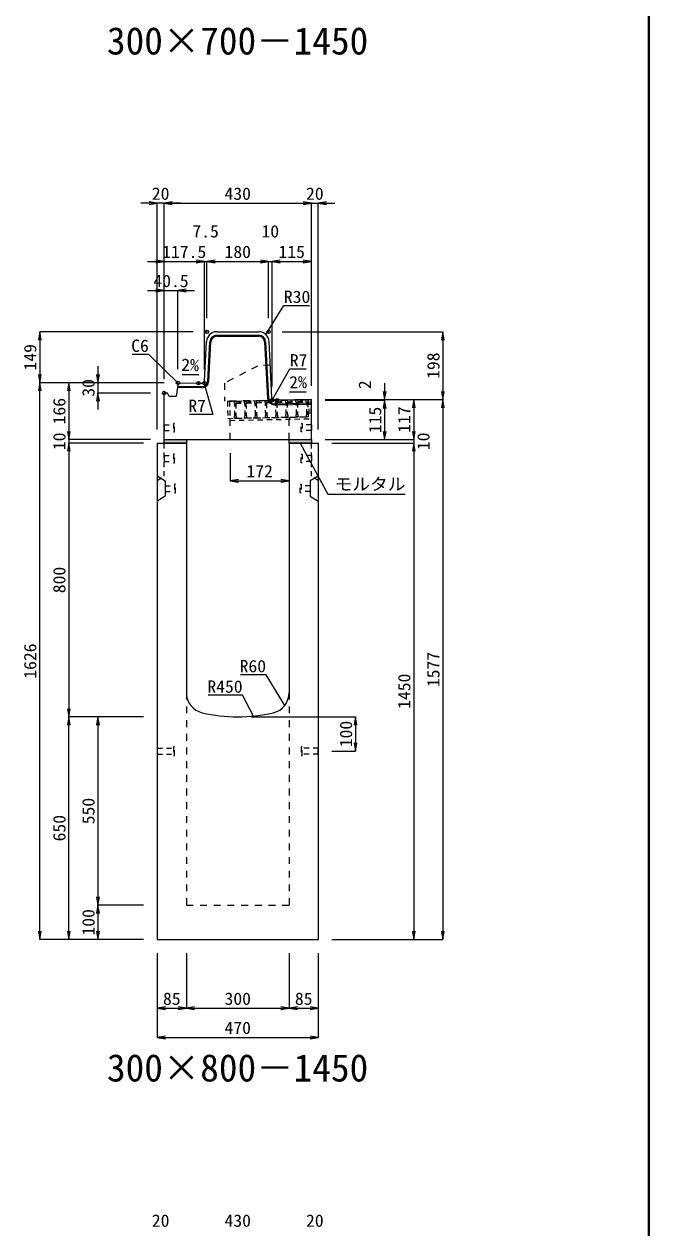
# Model space of a CAD drawing. Units: millimetres at full size. Extents: x -22536 to 51867, y -19720 to 38340.
# Drawn here: x 22776 to 24600, y -10013 to -6496 of the extents above; entities that cross this region are included whole.
import ezdxf
from ezdxf.enums import TextEntityAlignment as Align

# ---------------------------------------------------------------- set-up
doc = ezdxf.new("R2010")
doc.units = ezdxf.units.MM
doc.header["$LTSCALE"] = 20
doc.header["$PDMODE"] = 32
doc.header["$PDSIZE"] = 10
doc.linetypes.add('USER1', pattern=[2, 1, -1])
doc.linetypes.add('USER2', pattern=[1.35, 0.75, -0.6])
for name, color, linetype, lineweight in [('インサート', 3, 'USER2', 9), ('グレーチング', 7, 'USER2', 5), ('モルタル', 7, 'Continuous', 9), ('受枠', 3, 'USER2', 9), ('図枠', 7, 'Continuous', 5), ('寸法線', 7, 'Continuous', 13), ('引出線', 4, 'Continuous', 13), ('本体', 2, 'Continuous', 13), ('目地', 132, 'Continuous', 5)]:
    doc.layers.add(name, color=color, linetype=linetype, lineweight=lineweight)
doc.layers.add('作業エリア', color=11, linetype='Continuous')
doc.layers.add('文字', color=7, linetype='Continuous')
doc.styles.add('ＭＳ 明朝', font='')
doc.styles.get('ＭＳ 明朝').set_extended_font_data('MS Mincho')

# ---------------------------------------------------------------- blocks, each defined once
blk = doc.blocks.new('open_arrow')
at = {"color": 0, "linetype": 'Continuous', "lineweight": -2}
blk.add_lwpolyline([(7.5, 1.25), (0, 0), (7.5, -1.25)], dxfattribs=at)

msp = doc.modelspace()

# ---------------------------------------------------------------- hatches: boundary and pattern name
at = {"layer": 'モルタル'}
for points in [[(23250, -7720), (23250, -7710), (23185, -7710), (23185, -7720)], [(23615, -7720), (23615, -7710), (23550, -7710), (23550, -7720)]]:
    msp.add_hatch(color=256, dxfattribs=at).paths.add_polyline_path(points)

# ---------------------------------------------------------------- linework, layer by layer
at = {"layer": 'インサート'}
for p, q in [((23215, -7662.5), (23212, -7662.5)), ((23212, -7662.5), (23212, -7687.5)), ((23215, -7687.5), (23215, -7662.5)), ((23585, -7662.5), (23588, -7662.5)), ((23585, -7687.5), (23585, -7662.5)), ((23588, -7662.5), (23588, -7687.5)), ((23185, -7666.5), (23212, -7666.5)), ((23185, -7666.5), (23185, -7683.5)), ((23185, -7683.5), (23212, -7683.5)), ((23212, -7687.5), (23215, -7687.5)), ((23588, -7687.5), (23585, -7687.5)), ((23615, -7666.5), (23588, -7666.5)), ((23615, -7683.5), (23588, -7683.5)), ((23615, -7666.5), (23615, -7683.5)), ((23185, -7756.5), (23212, -7756.5)), ((23185, -7756.5), (23185, -7773.5)), ((23215, -7752.5), (23212, -7752.5)), ((23212, -7752.5), (23212, -7777.5)), ((23215, -7777.5), (23215, -7752.5)), ((23585, -7752.5), (23588, -7752.5)), ((23585, -7777.5), (23585, -7752.5)), ((23588, -7752.5), (23588, -7777.5)), ((23615, -7756.5), (23588, -7756.5)), ((23615, -7756.5), (23615, -7773.5)), ((23185, -7773.5), (23212, -7773.5)), ((23212, -7777.5), (23215, -7777.5)), ((23588, -7777.5), (23585, -7777.5)), ((23615, -7773.5), (23588, -7773.5)), ((23218.2, -7840.5), (23215.2, -7840.5)), ((23215.2, -7840.5), (23215.2, -7865.5)), ((23218.2, -7865.5), (23218.2, -7840.5)), ((23581.8, -7840.5), (23584.8, -7840.5)), ((23581.8, -7865.5), (23581.8, -7840.5)), ((23584.8, -7840.5), (23584.8, -7865.5)), ((23188.2, -7844.5), (23215.2, -7844.5)), ((23188.2, -7844.5), (23188.2, -7861.5)), ((23188.2, -7861.5), (23215.2, -7861.5)), ((23215.2, -7865.5), (23218.2, -7865.5)), ((23584.8, -7865.5), (23581.8, -7865.5)), ((23611.8, -7844.5), (23584.8, -7844.5)), ((23611.8, -7861.5), (23584.8, -7861.5)), ((23611.8, -7844.5), (23611.8, -7861.5)), ((23165, -8611.5), (23212, -8611.5)), ((23165, -8611.5), (23165, -8628.5)), ((23215, -8607.5), (23212, -8607.5)), ((23212, -8607.5), (23212, -8632.5)), ((23215, -8632.5), (23215, -8607.5)), ((23588, -8607.5), (23585, -8607.5)), ((23585, -8607.5), (23585, -8632.5)), ((23588, -8632.5), (23588, -8607.5)), ((23635, -8611.5), (23588, -8611.5)), ((23635, -8628.5), (23635, -8611.5)), ((23165, -8628.5), (23212, -8628.5)), ((23212, -8632.5), (23215, -8632.5)), ((23585, -8632.5), (23588, -8632.5)), ((23635, -8628.5), (23588, -8628.5))]:
    msp.add_line(p, q, dxfattribs=at)
at = {"layer": 'グレーチング'}
for p, q in [((23389.92, -7597.5), (23604.88, -7593.2)), ((23455.03, -7602.2), (23479.91, -7595.7)), ((23485.03, -7601.6), (23509.9, -7595.1)), ((23515.02, -7601), (23539.89, -7594.5)), ((23545.01, -7600.4), (23569.89, -7593.9)), ((23575.01, -7599.8), (23599.88, -7593.3)), ((23395.04, -7603.4), (23419.92, -7596.9)), ((23395.04, -7603.4), (23420.04, -7602.9)), ((23425.04, -7602.8), (23449.91, -7596.3)), ((23425.04, -7602.8), (23450.03, -7602.3)), ((23455.03, -7602.2), (23480.03, -7601.7)), ((23485.03, -7601.6), (23510.02, -7601.1)), ((23515.02, -7601), (23540.01, -7600.5)), ((23545.01, -7600.4), (23570.01, -7599.9)), ((23575.01, -7599.8), (23600, -7599.3)), ((23390.92, -7647.49), (23605.88, -7643.19))]:
    msp.add_line(p, q, dxfattribs=at)
for points in [[(23479.91, -7595.7), (23484.91, -7595.6), (23485.03, -7601.6), (23484.05, -7602.62), (23484.77, -7638.61), (23485.79, -7639.59), (23485.91, -7645.59), (23480.91, -7645.69), (23480.79, -7639.69), (23481.77, -7638.67), (23481.05, -7602.68), (23480.03, -7601.7)], [(23509.9, -7595.1), (23514.9, -7595), (23515.02, -7601), (23514.04, -7602.02), (23514.76, -7638.01), (23515.78, -7638.99), (23515.9, -7644.99), (23510.9, -7645.09), (23510.78, -7639.09), (23511.76, -7638.07), (23511.04, -7602.08), (23510.02, -7601.1)], [(23539.89, -7594.5), (23544.89, -7594.4), (23545.01, -7600.4), (23544.03, -7601.42), (23544.75, -7637.41), (23545.77, -7638.39), (23545.89, -7644.39), (23540.89, -7644.49), (23540.77, -7638.49), (23541.75, -7637.47), (23541.03, -7601.48), (23540.01, -7600.5)], [(23569.89, -7593.9), (23574.89, -7593.8), (23575.01, -7599.8), (23574.03, -7600.82), (23574.75, -7636.81), (23575.77, -7637.79), (23575.89, -7643.79), (23570.89, -7643.89), (23570.77, -7637.89), (23571.75, -7636.87), (23571.03, -7600.88), (23570.01, -7599.9)], [(23599.88, -7593.3), (23604.88, -7593.2), (23605, -7599.2), (23604.02, -7600.22), (23604.74, -7636.21), (23605.76, -7637.19), (23605.88, -7643.19), (23600.88, -7643.29), (23600.76, -7637.29), (23601.74, -7636.27), (23601.02, -7600.28), (23600, -7599.3)], [(23389.92, -7597.5), (23394.92, -7597.4), (23395.04, -7603.4), (23394.06, -7604.42), (23394.78, -7640.41), (23395.8, -7641.39), (23395.92, -7647.39), (23390.92, -7647.49), (23390.8, -7641.49), (23391.78, -7640.47), (23391.06, -7604.48), (23390.04, -7603.5)], [(23419.92, -7596.9), (23424.92, -7596.8), (23425.04, -7602.8), (23424.06, -7603.82), (23424.78, -7639.81), (23425.8, -7640.79), (23425.92, -7646.79), (23420.92, -7646.89), (23420.8, -7640.89), (23421.78, -7639.87), (23421.06, -7603.88), (23420.04, -7602.9)], [(23449.91, -7596.3), (23454.91, -7596.2), (23455.03, -7602.2), (23454.05, -7603.22), (23454.77, -7639.21), (23455.79, -7640.19), (23455.91, -7646.19), (23450.91, -7646.29), (23450.79, -7640.29), (23451.77, -7639.27), (23451.05, -7603.28), (23450.03, -7602.3)]]:
    msp.add_lwpolyline(points, close=True, dxfattribs=at)
at = {"layer": 'モルタル'}
for points in [[(23185, -7710), (23250, -7710), (23250, -7720), (23185, -7720)], [(23550, -7710), (23615, -7710), (23615, -7720), (23550, -7720)]]:
    msp.add_lwpolyline(points, close=True, dxfattribs=at)
at = {"layer": '作業エリア'}
for p in [(23310, -7395), (23490, -7395), (23225.5, -7543.81), (23285, -7545), (23302.5, -7545), (23185, -7573.81), (23500, -7595), (23515, -7595)]:
    msp.add_point(p, dxfattribs=at)
at = {"layer": '受枠'}
for p, q in [((23369.93, -7597.9), (23612.88, -7593.04)), ((23606.88, -7593.16), (23607.88, -7643.15)), ((23612.88, -7593.04), (23614, -7649.03)), ((23369.93, -7597.9), (23370.93, -7647.89)), ((23375.93, -7597.78), (23377.05, -7653.77)), ((23370.93, -7647.89), (23607.88, -7643.15)), ((23377.05, -7653.77), (23614, -7649.03)), ((23550.89, -7644.29), (23551.01, -7650.29))]:
    msp.add_line(p, q, dxfattribs=at)
at = {"layer": '図枠', "lineweight": 40}
msp.add_line((24600, -18220), (24600, -1600), dxfattribs=at)
at = {"layer": '寸法線'}
for p, q in [((23233, -7019.42), (23117, -7019.42)), ((23165, -7680), (23165, -7019.42)), ((23185, -7019.42), (23615, -7019.42)), ((23185, -7533.81), (23185, -7019.42)), ((23185, -7533.81), (23185, -7019.42)), ((23567, -7019.42), (23683, -7019.42)), ((23615, -7553), (23615, -7019.42)), ((23615, -7553), (23615, -7019.42)), ((23635, -7680), (23635, -7019.42)), ((23137, -7189.42), (23302.5, -7189.42)), ((23185, -7533.81), (23185, -7189.42)), ((23254.5, -7189.42), (23358, -7189.42)), ((23302.5, -7505), (23302.5, -7189.42)), ((23302.5, -7505), (23302.5, -7189.42)), ((23310, -7355), (23310, -7189.42)), ((23310, -7189.42), (23490, -7189.42)), ((23310, -7355), (23310, -7189.42)), ((23442, -7189.42), (23548, -7189.42)), ((23490, -7355), (23490, -7189.42)), ((23490, -7355), (23490, -7189.42)), ((23500, -7555), (23500, -7189.42)), ((23500, -7189.42), (23615, -7189.42)), ((23500, -7555), (23500, -7189.42)), ((23615, -7553), (23615, -7189.42)), ((23137, -7274.42), (23273.5, -7274.42)), ((23185, -7533.81), (23185, -7274.42)), ((23225.5, -7503.81), (23225.5, -7274.42)), ((22822.06, -7395), (22822.06, -7543.81)), ((23270, -7395), (22822.06, -7395)), ((23530, -7395), (23998.78, -7395)), ((23998.78, -7395), (23998.78, -7593)), ((22992.06, -7495.81), (22992.06, -7621.81)), ((23185.5, -7543.81), (22822.06, -7543.81)), ((22822.06, -9170), (22822.06, -7543.81)), ((23185.5, -7543.81), (22822.06, -7543.81)), ((22907.06, -7543.81), (22907.06, -7710)), ((23185.5, -7543.81), (22907.06, -7543.81)), ((23185.5, -7543.81), (22992.06, -7543.81)), ((23828.78, -7545), (23828.78, -7643)), ((23145, -7573.81), (22992.06, -7573.81)), ((23655, -7593), (23828.78, -7593)), ((23655, -7593), (23913.78, -7593)), ((23655, -7593), (23998.78, -7593)), ((23655, -7593), (23998.78, -7593)), ((23655, -7595), (23828.78, -7595)), ((23655, -7595), (23828.78, -7595)), ((23828.78, -7595), (23828.78, -7710)), ((23913.78, -7593), (23913.78, -7710)), ((23998.78, -7593), (23998.78, -9170)), ((22907.06, -7662), (22907.06, -7768)), ((23913.78, -7662), (23913.78, -7768)), ((23145, -7710), (22907.06, -7710)), ((23145, -7710), (22907.06, -7710)), ((23125, -7720), (22907.06, -7720)), ((22907.06, -7720), (22907.06, -8520)), ((23125, -7720), (22907.06, -7720)), ((23655, -7710), (23828.78, -7710)), ((23655, -7710), (23913.78, -7710)), ((23655, -7710), (23913.78, -7710)), ((23675, -7720), (23913.78, -7720)), ((23675, -7720), (23913.78, -7720)), ((23913.78, -7720), (23913.78, -9170)), ((23378, -7750), (23378, -7830.23)), ((23378, -7830.23), (23550, -7830.23)), ((23125, -8520), (22907.06, -8520)), ((22907.06, -9170), (22907.06, -8520)), ((23125, -8520), (22907.06, -8520)), ((22992.06, -8520), (22992.06, -9070)), ((23125, -8520), (22992.06, -8520)), ((23440, -8520), (23743.78, -8520)), ((23743.78, -8520), (23743.78, -8620)), ((23675, -8620), (23743.78, -8620)), ((23125, -9070), (22992.06, -9070)), ((22992.06, -9070), (22992.06, -9170)), ((23125, -9070), (22992.06, -9070)), ((23125, -9170), (22822.06, -9170)), ((23125, -9170), (22907.06, -9170)), ((23125, -9170), (22992.06, -9170)), ((23675, -9170), (23913.78, -9170)), ((23675, -9170), (23998.78, -9170)), ((23165, -9210), (23165, -9371.16)), ((23165, -9210), (23165, -9456.16)), ((23250, -9210), (23250, -9371.16)), ((23250, -9210), (23250, -9371.16)), ((23550, -9210), (23550, -9371.16)), ((23550, -9210), (23550, -9371.16)), ((23635, -9210), (23635, -9371.16)), ((23635, -9210), (23635, -9456.16)), ((23165, -9371.16), (23250, -9371.16)), ((23250, -9371.16), (23550, -9371.16)), ((23550, -9371.16), (23635, -9371.16)), ((23165, -9456.16), (23635, -9456.16))]:
    msp.add_line(p, q, dxfattribs=at)
at = {"layer": '引出線'}
for points in [[(23482.14, -7403.26), (23534.6, -7317.93), (23609.27, -7317.93)], [(23228.13, -7546.85), (23140.5, -7461.04), (23092.16, -7461.04)], [(23286.1, -7520.96), (23237.36, -7519.98), (23286.11, -7520.96)], [(23501.83, -7593.07), (23551.86, -7503.47), (23599.79, -7503.47)], [(23300.67, -7543.07), (23327.18, -7636.44), (23259.25, -7636.44)], [(23550.86, -7571.41), (23599.57, -7570.44), (23550.83, -7571.41)], [(23582.5, -7720), (23663.13, -7869.03), (23889.05, -7869.03)], [(23537.07, -8486.68), (23482.66, -8396.79), (23407.98, -8396.79)], [(23446.44, -8517.6), (23414.22, -8456.45), (23313.21, -8456.45)]]:
    msp.add_lwpolyline(points, dxfattribs=at)
at = {"layer": '本体'}
for p, q in [((23338.54, -7395), (23461.46, -7395)), ((23302.83, -7538.35), (23308.57, -7423.5)), ((23499.67, -7588.35), (23491.43, -7423.5)), ((23224.76, -7549.76), (23220.5, -7583.81)), ((23224.76, -7549.76), (23231.5, -7543.93)), ((23231.5, -7543.93), (23285, -7545)), ((23285, -7545), (23295.84, -7545)), ((23185, -7710), (23185, -7573.81)), ((23195, -7573.81), (23185, -7573.81)), ((23200, -7583.81), (23195, -7573.81)), ((23220.5, -7583.81), (23200, -7583.81)), ((23515, -7595), (23506.66, -7595)), ((23615, -7593), (23515, -7595)), ((23615, -7710), (23615, -7593)), ((23165, -7720), (23165, -9170)), ((23165, -7720), (23250, -7720)), ((23185, -7710), (23615, -7710)), ((23250, -7720), (23250, -8449.47)), ((23550, -7720), (23635, -7720)), ((23550, -7720), (23550, -8449.47)), ((23635, -7720), (23635, -9170)), ((23165, -9170), (23635, -9170))]:
    msp.add_line(p, q, dxfattribs=at)
at = {"layer": '本体', "linetype": 'USER1'}
for p, q in [((23458, -7495), (23361, -7545)), ((23494.85, -7492), (23458, -7495)), ((23361, -7545), (23361, -7598.08)), ((23515, -7595), (23361, -7598.08)), ((23378, -7710), (23378, -7647.75)), ((23550, -7710), (23550, -7644.31))]:
    msp.add_line(p, q, dxfattribs=at)
at = {"layer": '本体', "linetype": 'USER2', "lineweight": 9}
for p, q in [((23185, -7817), (23185, -7720)), ((23615, -7817), (23615, -7720)), ((23165, -7829.5), (23185, -7817)), ((23635, -7829.5), (23615, -7817))]:
    msp.add_line(p, q, dxfattribs=at)
at = {"layer": '本体', "lineweight": 9}
for p, q in [((23165, -7816), (23188.2, -7830.5)), ((23188.2, -7830.5), (23188.2, -7875.5)), ((23634.58, -7816.26), (23611.8, -7830.5)), ((23611.8, -7830.5), (23611.8, -7875.5)), ((23188.2, -7875.5), (23165, -7890)), ((23611.8, -7875.5), (23635, -7890))]:
    msp.add_line(p, q, dxfattribs=at)
at = {"layer": '本体', "linetype": 'USER1', "lineweight": 15}
for p, q in [((23250, -8449.47), (23250, -9070)), ((23550, -8449.47), (23550, -9070)), ((23250, -9070), (23550, -9070))]:
    msp.add_line(p, q, dxfattribs=at)
at = {"layer": '本体'}
for centre, radius, start, end in [((23338.54, -7425), 30, 90, 177.13759), ((23461.46, -7425), 30, 2.86241, 90), ((23295.84, -7538), 7, 270, 357.13759), ((23506.66, -7588), 7, 182.86241, 270), ((23310, -8449.47), 60, 180, 256.65764), ((23490, -8449.47), 60, 283.34236, 0), ((23400, -8070), 450, 256.65764, 283.34236)]:
    msp.add_arc(centre, radius, start, end, dxfattribs=at)
at = {"layer": '目地'}
for p, q in [((23338.54, -7405), (23461.46, -7405)), ((23338.54, -7408), (23461.46, -7408)), ((23312.81, -7539.06), (23318.56, -7424)), ((23315.81, -7539.21), (23321.56, -7424.15)), ((23478.44, -7424.15), (23486.69, -7589.16)), ((23481.44, -7424), (23489.69, -7589.01)), ((23223.88, -7556.78), (23295.43, -7558.21)), ((23224.25, -7553.79), (23295.49, -7555.21)), ((23507.01, -7605.16), (23615, -7603)), ((23507.07, -7608.16), (23615, -7606))]:
    msp.add_line(p, q, dxfattribs=at)
for centre, radius, start, end in [((23338.54, -7425), 20, 90, 177.13759), ((23338.54, -7425), 17, 90, 177.13759), ((23461.46, -7425), 20, 2.86241, 90), ((23461.46, -7425), 17, 2.86241, 90), ((23295.83, -7538.22), 20, 268.85424, 357.13759), ((23295.83, -7538.22), 17, 268.85424, 357.13759), ((23506.67, -7588.17), 20, 182.86241, 271.14576), ((23506.67, -7588.17), 17, 182.86241, 271.14576)]:
    msp.add_arc(centre, radius, start, end, dxfattribs=at)

# ---------------------------------------------------------------- block references
at = {"layer": '寸法線', "xscale": 3.2, "yscale": 3.2}
for p, rotation in [((23165, -7019.42), 180), ((23615, -7019.42), 180), ((23615, -7019.42), 180), ((23185, -7189.42), 180), ((23302.5, -7189.42), 180), ((23302.5, -7189.42), 180), ((23490, -7189.42), 180), ((23490, -7189.42), 180), ((23615, -7189.42), 180), ((23185, -7274.42), 180), ((22822.06, -7395), 270), ((23998.78, -7395), 270), ((22822.06, -7543.81), 90), ((22992.06, -7543.81), 90), ((22822.06, -7543.81), 270), ((22907.06, -7543.81), 270), ((22992.06, -7573.81), 270), ((23828.78, -7593), 90), ((23828.78, -7595), 270), ((23828.78, -7595), 270), ((23913.78, -7593), 270), ((23998.78, -7593), 90), ((23998.78, -7593), 270), ((22907.06, -7710), 90), ((22907.06, -7710), 90), ((23828.78, -7710), 90), ((23913.78, -7710), 90), ((23913.78, -7710), 90), ((22907.06, -7720), 270), ((22907.06, -7720), 270), ((23913.78, -7720), 270), ((23913.78, -7720), 270), ((23550, -7830.23), 180), ((22907.06, -8520), 90), ((22907.06, -8520), 270), ((22992.06, -8520), 270), ((23743.78, -8520), 270), ((23743.78, -8620), 90), ((22992.06, -9070), 90), ((22992.06, -9070), 270), ((22822.06, -9170), 90), ((22907.06, -9170), 90), ((22992.06, -9170), 90), ((23913.78, -9170), 90), ((23998.78, -9170), 90), ((23250, -9371.16), 180), ((23550, -9371.16), 180), ((23635, -9371.16), 180), ((23635, -9456.16), 180)]:
    msp.add_blockref('open_arrow', p, dxfattribs=dict(at, rotation=rotation))
for p in [(23185, -7019.42), (23185, -7019.42), (23635, -7019.42), (23310, -7189.42), (23310, -7189.42), (23500, -7189.42), (23500, -7189.42), (23225.5, -7274.42), (23378, -7830.23), (23165, -9371.16), (23250, -9371.16), (23550, -9371.16), (23165, -9456.16)]:
    msp.add_blockref('open_arrow', p, dxfattribs=at)
at = {"layer": '引出線', "xscale": 0.0533, "yscale": 0.0533}
for p, rotation in [((23482.14, -7403.26), 58.4), ((23286.1, -7520.96), 178.9), ((23228.13, -7546.85), 135.6), ((23300.67, -7543.07), 285.9), ((23501.83, -7593.07), 60.8), ((23550.86, -7571.41), 1.1), ((23582.5, -7720), 298.4), ((23537.07, -8486.68), 121.2), ((23446.44, -8517.6), 117.8)]:
    msp.add_blockref('open_arrow', p, dxfattribs=dict(at, rotation=rotation))

# ---------------------------------------------------------------- texts
at = {"layer": '寸法線', "style": 'ＭＳ 明朝', "width": 1.05}
for s, p in [('20', (23175, -6991.42)), ('430', (23400, -6991.42)), ('20', (23625, -6991.42)), ('7.5', (23306.25, -7101.42)), ('10', (23495, -7101.42)), ('117.5', (23243.75, -7161.42)), ('180', (23400, -7161.42)), ('115', (23557.5, -7161.42)), ('40.5', (23205.25, -7246.42)), ('172', (23464, -7802.23)), ('85', (23207.5, -9343.16)), ('300', (23400, -9343.16)), ('85', (23592.5, -9343.16)), ('470', (23400, -9428.16)), ('20', (23175, -9991.42)), ('430', (23400, -9991.42)), ('20', (23625, -9991.42))]:
    msp.add_text(s, height=36.03, dxfattribs=at).set_placement(p, align=Align.MIDDLE_CENTER)
for s, p in [('149', (22794.06, -7469.4)), ('198', (23970.78, -7494)), ('30', (22964.06, -7558.81)), ('2', (23770.78, -7549.66)), ('166', (22879.06, -7626.9)), ('115', (23800.78, -7652.5)), ('117', (23885.78, -7651.5)), ('10', (22879.06, -7715)), ('10', (23941.78, -7715)), ('800', (22879.06, -8120)), ('1626', (22794.06, -8356.91)), ('1577', (23970.78, -8381.5)), ('1450', (23885.78, -8445)), ('100', (23715.78, -8570)), ('550', (22964.06, -8795)), ('650', (22879.06, -8845)), ('100', (22964.06, -9120))]:
    msp.add_text(s, height=36.03, rotation=90, dxfattribs=at).set_placement(p, align=Align.MIDDLE_CENTER)
at = {"layer": '引出線', "style": 'ＭＳ 明朝', "width": 1.05}
for s, p in [('R30', (23534.6, -7274.73)), ('R7', (23551.86, -7460.27)), ('モルタル', (23683.13, -7821.92))]:
    msp.add_text(s, height=36.03, dxfattribs=at).set_placement(p, align=Align.TOP_LEFT)
for s, p in [('C6', (23140.5, -7417.84)), ('R7', (23307.18, -7593.24)), ('R60', (23482.66, -8353.59)), ('R450', (23414.22, -8413.25))]:
    msp.add_text(s, height=36.03, dxfattribs=at).set_placement(p, align=Align.TOP_RIGHT)
msp.add_text('2%', height=36.03, rotation=358.854, dxfattribs=at).set_placement((23287.05, -7474.06), align=Align.TOP_RIGHT)
msp.add_text('2%', height=36.03, rotation=1.146, dxfattribs=at).set_placement((23549.89, -7524.52), align=Align.TOP_LEFT)
at = {"layer": '文字', "style": 'ＭＳ 明朝'}
for s, p in [('300×700－1450', (23399.52, -6544.97)), ('300×800－1450', (23399.52, -9544.97))]:
    msp.add_text(s, height=80.06, dxfattribs=at).set_placement(p, align=Align.MIDDLE_CENTER)

doc.saveas('drawing.dxf')
